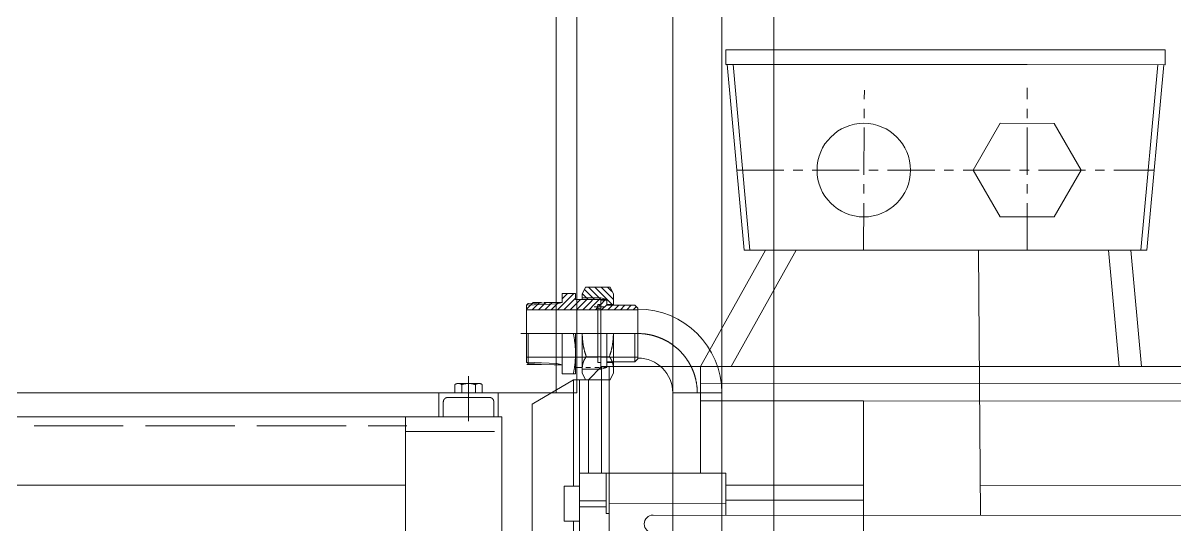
# Model space of a CAD drawing. Header units: millimetres. Extents: x 1925 to 561113, y 7411 to 433459.
# Drawn here: x 477927 to 497628, y 190280 to 198861 of the extents above; entities that cross this region are included whole.
import ezdxf

# ---------------------------------------------------------------- set-up
doc = ezdxf.new("R2010")
doc.units = ezdxf.units.MM
doc.header["$LTSCALE"] = 25.4
for name, pattern in [('ACAD_ISO02W100', [15, 12, -3]), ('CENTER', [50.8, 31.75, -6.35, 6.35, -6.35]), ('EB_DASH', [6, 3, -3])]:
    doc.linetypes.add(name, pattern=pattern)
for name, color, linetype, lineweight in [('CAXA0', 7, 'Continuous', 5), ('CAXA1', 5, 'CENTER', 5), ('CAXA3', 7, 'Continuous', 5), ('虚线', 6, 'ACAD_ISO02W100', 5)]:
    doc.layers.add(name, color=color, linetype=linetype, lineweight=lineweight)

msp = doc.modelspace()

# ---------------------------------------------------------------- linework, layer by layer
at = {"color": 7, "lineweight": 5}
for p, q in [((487401.01, 210569.93), (487401.01, 192535.97)), ((487045.42, 210214.33), (487045.42, 192535.97)), ((489039.52, 182680.19), (489039.52, 208534.57)), ((489877.72, 182680.19), (489877.72, 208534.57)), ((490766.51, 208004.67), (490766.51, 176254.74)), ((489944.58, 198404.48), (489944.37, 198150.48)), ((492306.77, 198403.53), (489944.58, 198404.48)), ((492306.77, 198403.53), (495100.77, 198403.53)), ((495100.77, 198403.53), (497462.96, 198402.58)), ((497462.96, 198402.58), (497463.33, 198148.58)), ((492306.67, 198149.53), (489944.37, 198150.48)), ((489967.78, 198150.47), (490257.7, 194977.14)), ((490069.81, 198150.43), (490359.73, 194977.14)), ((492306.77, 198149.53), (495100.77, 198149.53)), ((495100.66, 198149.53), (497463.33, 198148.58)), ((497337.6, 198148.63), (497046.23, 194977.14)), ((497439.63, 198148.59), (497148.26, 194977.14)), ((490626.24, 194977.14), (489514.3, 192986.49)), ((491149.92, 194977.14), (490038.07, 192986.63)), ((497148.26, 194977.14), (490257.7, 194977.14)), ((494269.82, 194977.14), (494302.05, 190444.64)), ((496490.93, 194977.14), (496675.48, 192988.46)), ((496873.57, 194977.14), (497058.11, 192988.57)), ((487489.91, 194225.11), (487545.31, 194343.9)), ((487545.31, 194343.9), (487967.92, 194343.9)), ((488023.31, 194225.11), (487967.92, 194343.9)), ((486537.42, 194038.29), (486564.04, 194064.92)), ((486564.04, 194064.92), (487008.02, 194085.37)), ((486842.22, 194085.37), (487147.02, 194085.37)), ((487008.02, 194085.37), (487147.02, 194085.37)), ((487147.02, 194237.77), (487147.02, 194085.37)), ((487375.61, 194237.77), (487147.02, 194237.77)), ((487375.61, 194237.77), (487375.61, 194133.63)), ((487375.61, 194133.63), (487489.91, 194133.63)), ((487489.91, 194225.11), (487489.91, 194133.63)), ((487489.91, 194161.57), (487807.41, 194161.57)), ((487807.41, 194133.63), (487779.47, 194161.57)), ((487807.41, 194133.63), (487807.41, 193551.97)), ((487807.41, 194120.93), (487909.01, 194120.93)), ((487909.01, 194133.63), (487909.01, 194034.57)), ((488023.31, 194225.11), (488023.31, 194034.57)), ((486537.42, 194038.29), (486537.42, 193065.64)), ((486537.42, 193958.37), (488442.41, 193958.37)), ((487757.38, 194047.27), (487807.41, 194047.27)), ((487757.38, 194047.27), (487757.38, 193551.97)), ((487909.01, 194047.27), (488023.31, 194047.27)), ((487909.01, 194047.27), (488023.31, 194047.27)), ((488391.61, 194034.57), (487909.01, 194034.57)), ((488442.41, 193983.77), (488391.61, 194034.57)), ((488442.41, 193983.77), (488442.41, 193120.17)), ((488442.41, 193971.07), (488442.41, 193120.17)), ((486564.04, 193039.01), (486564.04, 193551.97)), ((487147.02, 192866.17), (487147.02, 193551.97)), ((488391.61, 193069.37), (488391.61, 193551.97)), ((488442.41, 193120.17), (488391.61, 193069.37)), ((486537.42, 193065.64), (486564.04, 193039.01)), ((486564.04, 193039.01), (487008.02, 193018.57)), ((487008.02, 193018.57), (487147.02, 193018.57)), ((487375.61, 192970.31), (487489.91, 192970.31)), ((487596.87, 192762.15), (487822.71, 192986.49)), ((487822.71, 192986.49), (487822.2, 191164.55)), ((487822.71, 192986.49), (489514.3, 192986.49)), ((487949.71, 192986.49), (487949.86, 189493.25)), ((489514.3, 192986.49), (497793.37, 192988.77)), ((489515.8, 191163.08), (489514.3, 192986.49)), ((486633.51, 192344.78), (487342.87, 192762.34)), ((487147.02, 192866.17), (487375.61, 192866.17)), ((487342.74, 192762.26), (487596.87, 192762.15)), ((487342.74, 192762.26), (487342.74, 190942.72)), ((487444.47, 192762.26), (487443.53, 189493.25)), ((487596.87, 192762.15), (487596.87, 191164.22)), ((489514.87, 192701.42), (503391.59, 192697.39)), ((489039.35, 192535.97), (489877.54, 192535.97)), ((486633.51, 192344.78), (486632.89, 191074.78)), ((492301.99, 192399.16), (489514.78, 192399.16)), ((489514.78, 192399.16), (503391.59, 192395.13)), ((492301.99, 192399.16), (492295.3, 182438.86)), ((484467.32, 192129.57), (484467.32, 176889.73)), ((487949.79, 191164.73), (487444.01, 191164)), ((487902.03, 190473.62), (487902.03, 191164.66)), ((489945.11, 191162.62), (487942.68, 191164.74)), ((489945.04, 190960.31), (489945.11, 191162.62)), ((472402.34, 190961.17), (484467.32, 190961.17)), ((486632.22, 187742.28), (486632.89, 191074.78)), ((487179.66, 190942.41), (487443.95, 190942.92)), ((487179.66, 190341.61), (487179.66, 190942.41)), ((489945.04, 190960.31), (492299.85, 190959.29)), ((489945.04, 190448.34), (489945.04, 190960.31)), ((494298.4, 190957.88), (503518.55, 190951.36)), ((487902.03, 190591.9), (487443.85, 190591.46)), ((487902.03, 190693.5), (487443.87, 190693.06)), ((489945.04, 190644.66), (487949.81, 190642.75)), ((489945.04, 190706.31), (492299.71, 190705.29)), ((487179.66, 190341.61), (487443.77, 190341.61)), ((487342.74, 190341.61), (487342.74, 189493.25)), ((487902.03, 190473.62), (487949.82, 190473.62)), ((488696.97, 190449.4), (503518.55, 190436.81)), ((488550.72, 190297.38), (488550.72, 190297.13))]:
    msp.add_line(p, q, dxfattribs=at)
msp.add_lwpolyline([(494638.51, 197146.35), (494176.37, 196346.36), (494638.11, 195546.15), (495561.98, 195545.92), (496024.12, 196345.9), (495562.39, 197146.11)], close=True, dxfattribs=at)
for centre, radius in [((492306.25, 196346.13), 800.1), ((487780.73, 194011.07), 33.65)]:
    msp.add_circle(centre, radius, dxfattribs=at)
msp.add_arc((488703.19, 190297.06), 152.47, 90.321333, 270.276322, dxfattribs=at)
at = {"layer": 'CAXA0', "color": 7, "linetype": 'Continuous', "lineweight": 5}
for p, q in [((487674.11, 194161.57), (487534.07, 194301.6)), ((487781.87, 194161.57), (487599.53, 194343.9)), ((488003.93, 194047.27), (487707.29, 194343.9)), ((488023.31, 194135.65), (487815.06, 194343.9)), ((487998.32, 194268.41), (487922.82, 194343.9)), ((486639.58, 194068.4), (486612.96, 194041.77)), ((486752.55, 194073.6), (486725.92, 194046.97)), ((486865.51, 194078.8), (486838.89, 194052.18)), ((486978.48, 194084.01), (486951.85, 194057.38)), ((487066.93, 194064.7), (486960.6, 193958.37)), ((487087.6, 194085.37), (487066.93, 194064.7)), ((487347.76, 194237.77), (487068.36, 193958.37)), ((487240, 194237.77), (487147.02, 194144.78)), ((487375.61, 194157.85), (487176.13, 193958.37)), ((487459.15, 194133.63), (487283.89, 193958.37)), ((487566.91, 194133.63), (487391.65, 193958.37)), ((487566.34, 194161.57), (487494.63, 194233.28)), ((487636.17, 194095.12), (487499.42, 193958.37)), ((487594.28, 194133.63), (487566.34, 194161.57)), ((487674.68, 194133.63), (487636.17, 194095.12)), ((487702.05, 194133.63), (487674.11, 194161.57)), ((487782.44, 194133.63), (487700.76, 194051.95)), ((487877.5, 194120.93), (487807.41, 194050.84)), ((486612.96, 194041.77), (486537.42, 193966.23)), ((486725.92, 194046.97), (486637.31, 193958.37)), ((486838.89, 194052.18), (486745.08, 193958.37)), ((486951.85, 194057.38), (486852.84, 193958.37)), ((487700.76, 194051.95), (487607.18, 193958.37)), ((487751.31, 193994.73), (487714.94, 193958.37)), ((487767.65, 194011.07), (487751.31, 193994.73)), ((487797.07, 194040.49), (487780.73, 194024.15)), ((487807.41, 194050.84), (487803.84, 194047.27)), ((487909.01, 194044.68), (487822.7, 193958.37)), ((488006.67, 194034.57), (487930.47, 193958.37)), ((488114.43, 194034.57), (488038.23, 193958.37)), ((488222.19, 194034.57), (488145.99, 193958.37)), ((488329.96, 194034.57), (488253.76, 193958.37)), ((488414.67, 194011.51), (488361.52, 193958.37))]:
    msp.add_line(p, q, dxfattribs=at)
at = {"layer": 'CAXA1', "linetype": 'CENTER', "lineweight": 5}
for p, q in [((492301.99, 194977.14), (492316.33, 197715.17)), ((495100.25, 194977.14), (495100.25, 197751.07)), ((490132.63, 196346.13), (497274.03, 196346.13))]:
    msp.add_line(p, q, dxfattribs=at)
at = {"layer": 'CAXA1', "linetype": 'CENTER', "lineweight": 5, "ltscale": 3}
for p, q in [((487865.18, 194011.07), (487696.27, 194011.07)), ((488442.41, 193551.97), (486442.83, 193551.97)), ((486442.83, 193551.97), (488340.81, 193551.97)), ((487865.18, 193551.97), (487696.27, 193551.97)), ((485546.82, 192822.08), (485546.82, 192053.37))]:
    msp.add_line(p, q, dxfattribs=at)
msp.add_arc((488442.41, 192535.97), 1016, 0, 90, dxfattribs=at)
at = {"layer": 'CAXA3', "color": 7, "lineweight": 5}
for p, q in [((486537.42, 194038.29), (487057.41, 194062.24)), ((486537.42, 193065.64), (487057.41, 193041.69)), ((471894.35, 192129.57), (486118.32, 192129.57))]:
    msp.add_line(p, q, dxfattribs=at)
at = {"layer": 'CAXA3', "color": 7, "linetype": 'Continuous', "lineweight": 5}
for p, q in [((486791.42, 194083.03), (486641.38, 194083.03)), ((487057.41, 194062.24), (487147.02, 194085.37)), ((487401.01, 194133.63), (487909.01, 194133.63)), ((487909.01, 194133.63), (487807.41, 194161.57)), ((486791.42, 193020.91), (486544.17, 193020.91)), ((487057.41, 193041.69), (487147.02, 193018.57)), ((487057.41, 193041.69), (487147.02, 193018.57)), ((487401.01, 192535.97), (469468.65, 192535.97)), ((485038.82, 192535.97), (485038.82, 192129.57)), ((486054.82, 192535.97), (486054.82, 192129.57)), ((489877.51, 192535.97), (489039.31, 192535.97)), ((486118.32, 192129.57), (486118.32, 176889.75))]:
    msp.add_line(p, q, dxfattribs=at)
at = {"layer": 'CAXA3', "color": 7, "linetype": 'EB_DASH', "lineweight": 5}
for p, q in [((487401.01, 192970.31), (487909.01, 192970.31)), ((487909.01, 192970.31), (487807.41, 192942.37))]:
    msp.add_line(p, q, dxfattribs=at)
at = {"layer": 'CAXA3', "color": 7, "linetype": 'Continuous', "lineweight": 5}
for radius in [1435.1, 596.9]:
    msp.add_arc((488442.41, 192535.97), radius, 0, 90, dxfattribs=at)
at = {"layer": '虚线', "color": 7, "lineweight": 5, "ltscale": 5}
for p, q in [((487375.61, 192866.17), (487375.61, 193551.97)), ((487489.91, 193551.97), (487489.91, 192878.82)), ((487757.38, 193551.97), (487757.38, 193056.67)), ((487807.41, 193551.97), (487807.41, 192970.31)), ((487909.01, 192970.31), (487909.01, 193551.97)), ((488023.31, 192878.82), (488023.31, 193551.97)), ((486537.42, 193145.57), (487757.38, 193145.57)), ((487560.02, 193156.07), (487954.73, 193156.07)), ((487807.41, 193145.57), (488442.41, 193145.57)), ((487375.61, 192970.31), (487491.44, 192970.31)), ((487807.41, 192942.37), (487489.91, 192942.37)), ((487489.91, 192878.82), (487545.31, 192760.03)), ((487757.38, 193056.67), (487807.41, 193056.67)), ((487807.41, 192970.31), (487779.47, 192942.37)), ((487807.41, 192983.01), (487909.01, 192983.01)), ((488023.31, 193069.37), (487909.01, 193069.37)), ((488023.31, 193056.67), (487909.01, 193056.67)), ((488023.31, 192878.82), (487967.92, 192760.03)), ((488391.61, 193069.37), (488023.31, 193069.37)), ((485722.79, 192698.53), (485370.84, 192698.53)), ((487545.31, 192760.03), (487967.92, 192760.03)), ((485312.18, 192680.02), (485312.18, 192535.97)), ((485429.5, 192680.02), (485429.5, 192535.97)), ((485664.14, 192680.02), (485664.14, 192535.97)), ((485781.45, 192680.02), (485781.45, 192535.97)), ((485115.02, 192383.57), (485115.02, 192129.57)), ((485902.42, 192459.77), (485191.22, 192459.77)), ((485978.62, 192383.57), (485978.62, 192129.57)), ((472402.34, 191977.17), (484489.13, 191977.17)), ((484467.32, 191875.57), (486118.32, 191875.57))]:
    msp.add_line(p, q, dxfattribs=at)
for centre, radius, start, end in [((485813.52, 193209.07), 1562.1, 347.319617, 12.680383), ((488668.64, 193552.01), 1177.2, 180.002248, 199.654415), ((486846.12, 193552.01), 1177.2, 340.347833, 0), ((487811.59, 192958.05), 320.15, 141.792195, 177.805328), ((487703.16, 192958.05), 320.15, 0.000001, 38.207805), ((485370.84, 192596.34), 102.19, 54.969964, 125.030036), ((485546.82, 192317.53), 381, 72.066067, 107.933933), ((485722.79, 192596.34), 102.19, 54.969964, 125.030036), ((485191.22, 192383.57), 76.2, 90, 180), ((485902.42, 192383.57), 76.2, 0, 90)]:
    msp.add_arc(centre, radius, start, end, dxfattribs=at)

doc.saveas('drawing.dxf')
